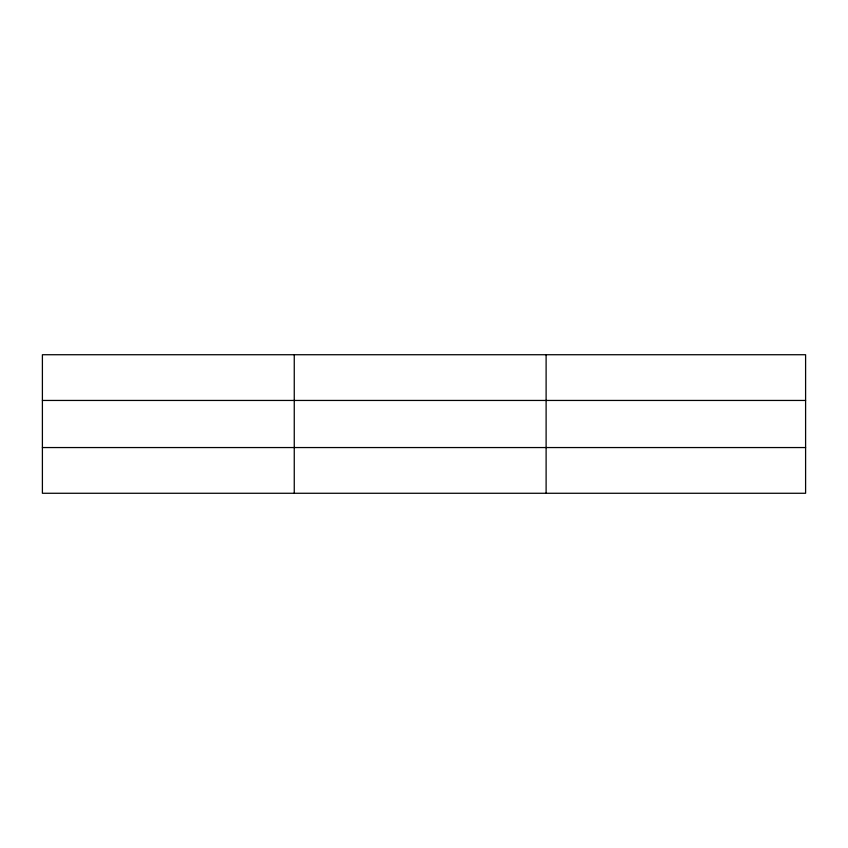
<?xml version="1.0" encoding="UTF-8"?>
<svg xmlns="http://www.w3.org/2000/svg" width="848" height="848" viewBox="0 0 848 848"><rect width="100%" height="100%" fill="white"/><g stroke="black" fill="none" stroke-linecap="round" stroke-linejoin="round"><path stroke-width="1.27" d="M294.256 354.729L294.256 493.271M546.112 354.729L546.112 493.271M805.6 447.553L805.6 493.271L42.4 493.271L42.4 354.729L805.6 354.729L805.6 447.553L42.4 447.553M42.4 400.447L805.6 400.447"/></g></svg>
